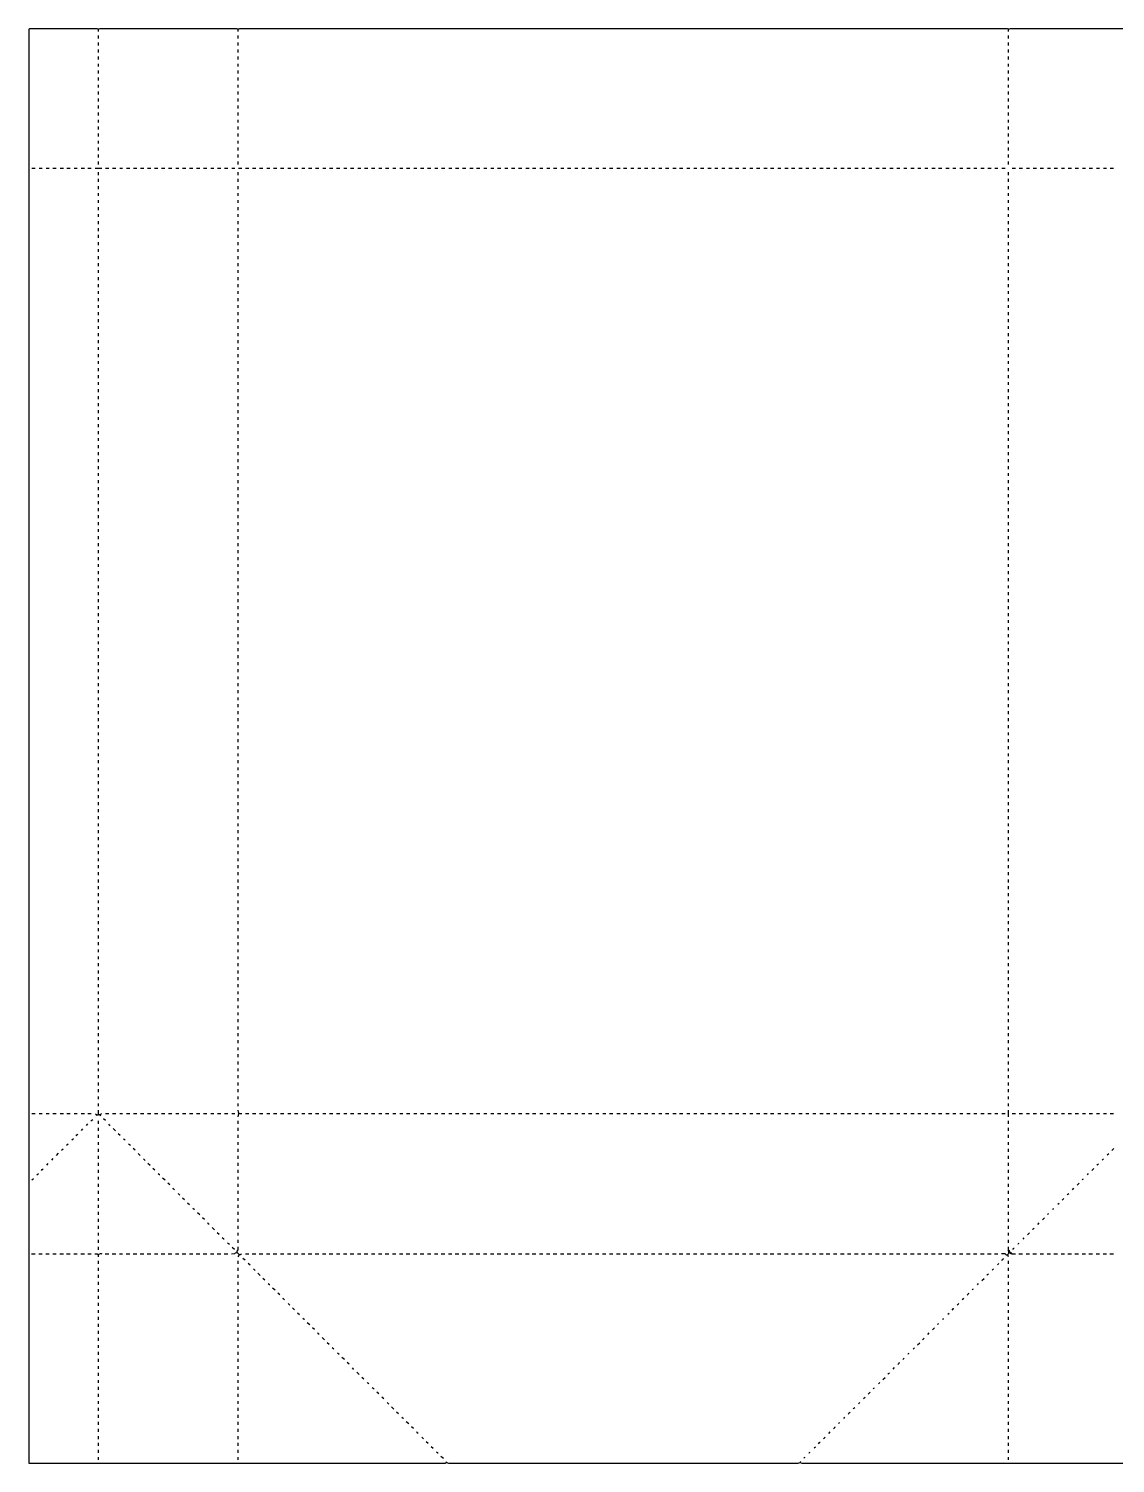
# Model space of a CAD drawing. Extents: x 2 to 7322, y 4 to 4844.
# Drawn here: x 2 to 3668, y 4 to 4844 of the extents above; entities that cross this region are included whole.
import ezdxf

# ---------------------------------------------------------------- set-up
doc = ezdxf.new("R2010")
doc.units = 0
doc.layers.get('0').update_dxf_attribs({"linetype": 'CONTINUOUS'})

msp = doc.modelspace()

# ---------------------------------------------------------------- linework, layer by layer
at = {"color": 7, "linetype": 'CONTINUOUS'}
for points in [[(3775, 4844), (3313, 4844), (3310, 4842), (3306, 4842), (3304.1, 4843.2), (3303, 4844), (714, 4844), (712.9, 4843.2, -0.345617), (704, 4844), (242, 4844), (239, 4842), (235, 4842), (233.1, 4843.2), (232, 4844), (5, 4844), (3, 4842), (2, 4841), (2, 952), (3, 951), (3, 946), (2, 945), (2, 7), (2.7, 5.9), (3, 4), (1407, 4), (1410.9, 6.2), (1412, 7)], [(212, 1159, -0.087559), (218, 1164)], [(230, 1177, 0.184026), (232, 1180)], [(162, 1109, -0.087559), (168, 1114)], [(327, 1094, -0.183481), (322, 1099)], [(3624, 1027, -0.175343), (3628, 1031)], [(45, 992, -0.087559), (51, 997)], [(3589, 992, -0.067434), (3596, 999)], [(3606, 1010, -0.083767), (3611, 1014)], [(494, 927, -0.183481), (489, 932)], [(3556, 960, -0.083767), (3561, 964)], [(3506, 910, -0.083767), (3511, 914)], [(3422, 825, -0.067434), (3429, 832)], [(3439, 843, -0.083767), (3444, 847)], [(3457, 860, -0.175343), (3461, 864)], [(611, 810, -0.183481), (606, 815)], [(3372, 775, -0.067434), (3379, 782)], [(3389, 793, -0.083767), (3394, 797)], [(709, 701, 0.126706), (712, 708), (705, 715), (705, 720), (708.5, 724), (709, 734)], [(3340, 743, -0.175343), (3344, 747)], [(225, 711), (233, 710.6, -0.129758), (236, 709), (239.1, 709.8, -0.178954), (249, 711)], [(712, 708), (714, 708, -0.126706), (721, 711)], [(3308, 701, 0.085094), (3305, 707), (3302, 706), (3301, 706), (3296, 711), (3284, 711)], [(3285, 688, -0.067434), (3292, 695)], [(3305, 707, -0.180574), (3309, 713, 0.212214), (3312, 715), (3312, 719)], [(3235, 639, -0.083767), (3240, 643)], [(3253, 656, -0.175343), (3257, 660)], [(3185, 589, -0.083767), (3190, 593)], [(865, 556, -0.183481), (860, 561)], [(3135, 539, -0.083767), (3140, 543)], [(3168, 571, -0.067434), (3175, 578)], [(3086, 489, -0.175343), (3090, 493)], [(982, 439, -0.183481), (977, 444)], [(3068, 472, -0.083767), (3073, 476)], [(3018, 422, -0.083767), (3023, 426)], [(2934, 337, -0.067434), (2941, 344)], [(2969, 372, -0.175343), (2973, 376)], [(2901, 305, -0.083767), (2906, 309)], [(1149, 272, -0.183481), (1144, 277)], [(2851, 255, -0.083767), (2856, 259)], [(2802, 205, -0.175343), (2806, 209)], [(2767, 170, -0.067434), (2774, 177)], [(2784, 188, -0.09902), (2789, 192)], [(1316, 105, -0.183481), (1311, 110)], [(2717, 120, -0.067434), (2724, 127)], [(2734, 138, -0.083767), (2739, 142)], [(2684, 88, -0.083767), (2689, 92)], [(1410, 10), (1412, 8), (1412, 7, -0.085094), (1418, 4), (2598, 4, -0.126706), (2605, 7, -0.212214), (2607, 10)], [(2617, 21, -0.09902), (2622, 25)], [(2635, 38, -0.175343), (2639, 42)]]:
    msp.add_lwpolyline(points, format="xyb", dxfattribs=at)
for points in [[(237, 4835), (237, 4842)], [(709, 4835), (709, 4842)], [(3308, 4835), (3308, 4842)], [(237, 4811), (237, 4821)], [(237, 4787), (237, 4797)], [(709, 4811), (709, 4821)], [(709, 4787), (709, 4797)], [(3308, 4811), (3308, 4821)], [(3308, 4787), (3308, 4797)], [(237, 4764), (237, 4774)], [(237, 4740), (237, 4750)], [(709, 4764), (709, 4774)], [(709, 4740), (709, 4750)], [(3308, 4764), (3308, 4774)], [(3308, 4740), (3308, 4750)], [(237, 4717), (237, 4726)], [(237, 4693), (237, 4703)], [(709, 4717), (709, 4726)], [(709, 4693), (709, 4703)], [(3308, 4717), (3308, 4726)], [(3308, 4693), (3308, 4703)], [(237, 4669), (237, 4679)], [(237, 4646), (237, 4655)], [(709, 4669), (709, 4679)], [(709, 4646), (709, 4655)], [(3308, 4669), (3308, 4679)], [(3308, 4646), (3308, 4655)], [(237, 4622), (237, 4632)], [(237, 4598), (237, 4608)], [(709, 4622), (709, 4632)], [(709, 4598), (709, 4608)], [(3308, 4622), (3308, 4632)], [(3308, 4598), (3308, 4608)], [(237, 4575), (237, 4585)], [(237, 4551), (237, 4561)], [(709, 4575), (709, 4585)], [(709, 4551), (709, 4561)], [(3308, 4575), (3308, 4585)], [(3308, 4551), (3308, 4561)], [(237, 4528), (237, 4537)], [(237, 4504), (237, 4514)], [(709, 4528), (709, 4537)], [(709, 4504), (709, 4514)], [(3308, 4528), (3308, 4537)], [(3308, 4504), (3308, 4514)], [(237, 4480), (237, 4490)], [(237, 4457), (237, 4466)], [(709, 4480), (709, 4490)], [(709, 4457), (709, 4466)], [(3308, 4480), (3308, 4490)], [(3308, 4457), (3308, 4466)], [(237, 4433), (237, 4443)], [(237, 4409), (237, 4419)], [(709, 4433), (709, 4443)], [(709, 4409), (709, 4419)], [(3308, 4433), (3308, 4443)], [(3308, 4409), (3308, 4419)], [(13, 4373), (24, 4373)], [(37, 4373), (48, 4373)], [(61, 4373), (71, 4373)], [(84, 4373), (95, 4373)], [(108, 4373), (119, 4373)], [(131, 4373), (142, 4373)], [(155, 4373), (166, 4373)], [(179, 4373), (190, 4373)], [(202, 4373), (213, 4373)], [(226, 4373), (249, 4373)], [(237, 4386), (237, 4396)], [(237, 4350), (237, 4360)], [(261, 4373), (272, 4373)], [(285, 4373), (296, 4373)], [(309, 4373), (319, 4373)], [(332, 4373), (343, 4373)], [(356, 4373), (367, 4373)], [(379, 4373), (390, 4373)], [(403, 4373), (414, 4373)], [(427, 4373), (438, 4373)], [(450, 4373), (461, 4373)], [(474, 4373), (485, 4373)], [(498, 4373), (508, 4373)], [(521, 4373), (532, 4373)], [(545, 4373), (556, 4373)], [(568, 4373), (579, 4373)], [(592, 4373), (603, 4373)], [(616, 4373), (627, 4373)], [(639, 4373), (650, 4373)], [(663, 4373), (674, 4373)], [(687, 4373), (697, 4373)], [(709, 4386), (709, 4396)], [(709, 4350), (709, 4360)], [(710, 4373), (721, 4373)], [(734, 4373), (745, 4373)], [(757, 4373), (768, 4373)], [(781, 4373), (792, 4373)], [(805, 4373), (816, 4373)], [(828, 4373), (839, 4373)], [(852, 4373), (863, 4373)], [(876, 4373), (886, 4373)], [(899, 4373), (910, 4373)], [(923, 4373), (934, 4373)], [(946, 4373), (957, 4373)], [(970, 4373), (981, 4373)], [(994, 4373), (1004, 4373)], [(1017, 4373), (1028, 4373)], [(1041, 4373), (1052, 4373)], [(1065, 4373), (1075, 4373)], [(1088, 4373), (1099, 4373)], [(1112, 4373), (1123, 4373)], [(1135, 4373), (1146, 4373)], [(1159, 4373), (1170, 4373)], [(1183, 4373), (1193, 4373)], [(1206, 4373), (1217, 4373)], [(1230, 4373), (1241, 4373)], [(1254, 4373), (1264, 4373)], [(1277, 4373), (1288, 4373)], [(1301, 4373), (1312, 4373)], [(1324, 4373), (1335, 4373)], [(1348, 4373), (1359, 4373)], [(1372, 4373), (1382, 4373)], [(1395, 4373), (1406, 4373)], [(1419, 4373), (1430, 4373)], [(1442, 4373), (1453, 4373)], [(1466, 4373), (1477, 4373)], [(1490, 4373), (1501, 4373)], [(1513, 4373), (1524, 4373)], [(1537, 4373), (1548, 4373)], [(1561, 4373), (1571, 4373)], [(1584, 4373), (1595, 4373)], [(1608, 4373), (1619, 4373)], [(1631, 4373), (1642, 4373)], [(1655, 4373), (1666, 4373)], [(1679, 4373), (1690, 4373)], [(1702, 4373), (1713, 4373)], [(1726, 4373), (1737, 4373)], [(1750, 4373), (1760, 4373)], [(1773, 4373), (1784, 4373)], [(1797, 4373), (1808, 4373)], [(1820, 4373), (1831, 4373)], [(1844, 4373), (1855, 4373)], [(1868, 4373), (1878, 4373)], [(1891, 4373), (1902, 4373)], [(1915, 4373), (1926, 4373)], [(1939, 4373), (1949, 4373)], [(1962, 4373), (1973, 4373)], [(1986, 4373), (1997, 4373)], [(2009, 4373), (2020, 4373)], [(2033, 4373), (2044, 4373)], [(2057, 4373), (2067, 4373)], [(2080, 4373), (2091, 4373)], [(2104, 4373), (2115, 4373)], [(2128, 4373), (2138, 4373)], [(2151, 4373), (2162, 4373)], [(2175, 4373), (2186, 4373)], [(2198, 4373), (2209, 4373)], [(2222, 4373), (2233, 4373)], [(2246, 4373), (2256, 4373)], [(2269, 4373), (2280, 4373)], [(2293, 4373), (2304, 4373)], [(2317, 4373), (2327, 4373)], [(2340, 4373), (2351, 4373)], [(2364, 4373), (2375, 4373)], [(2387, 4373), (2398, 4373)], [(2411, 4373), (2422, 4373)], [(2435, 4373), (2445, 4373)], [(2458, 4373), (2469, 4373)], [(2482, 4373), (2493, 4373)], [(2505, 4373), (2516, 4373)], [(2529, 4373), (2540, 4373)], [(2553, 4373), (2564, 4373)], [(2576, 4373), (2587, 4373)], [(2600, 4373), (2611, 4373)], [(2624, 4373), (2634, 4373)], [(2647, 4373), (2658, 4373)], [(2671, 4373), (2682, 4373)], [(2694, 4373), (2705, 4373)], [(2718, 4373), (2729, 4373)], [(2742, 4373), (2753, 4373)], [(2765, 4373), (2776, 4373)], [(2789, 4373), (2800, 4373)], [(2813, 4373), (2823, 4373)], [(2836, 4373), (2847, 4373)], [(2860, 4373), (2871, 4373)], [(2883, 4373), (2894, 4373)], [(2907, 4373), (2918, 4373)], [(2931, 4373), (2941, 4373)], [(2954, 4373), (2965, 4373)], [(2978, 4373), (2989, 4373)], [(3002, 4373), (3012, 4373)], [(3025, 4373), (3036, 4373)], [(3049, 4373), (3060, 4373)], [(3072, 4373), (3083, 4373)], [(3096, 4373), (3107, 4373)], [(3120, 4373), (3130, 4373)], [(3143, 4373), (3154, 4373)], [(3167, 4373), (3178, 4373)], [(3191, 4373), (3201, 4373)], [(3214, 4373), (3225, 4373)], [(3238, 4373), (3249, 4373)], [(3261, 4373), (3272, 4373)], [(3285, 4373), (3296, 4373)], [(3308, 4386), (3308, 4396)], [(3308, 4350), (3308, 4360)], [(3320, 4373), (3331, 4373)], [(3344, 4373), (3355, 4373)], [(3368, 4373), (3378, 4373)], [(3391, 4373), (3402, 4373)], [(3415, 4373), (3426, 4373)], [(3439, 4373), (3449, 4373)], [(3462, 4373), (3473, 4373)], [(3486, 4373), (3497, 4373)], [(3509, 4373), (3520, 4373)], [(3533, 4373), (3544, 4373)], [(3557, 4373), (3567, 4373)], [(3580, 4373), (3591, 4373)], [(3604, 4373), (3615, 4373)], [(3628, 4373), (3638, 4373)], [(3651, 4373), (3662, 4373)], [(237, 4327), (237, 4337)], [(237, 4303), (237, 4313)], [(709, 4327), (709, 4337)], [(709, 4303), (709, 4313)], [(3308, 4327), (3308, 4337)], [(3308, 4303), (3308, 4313)], [(237, 4280), (237, 4289)], [(237, 4256), (237, 4266)], [(709, 4280), (709, 4289)], [(709, 4256), (709, 4266)], [(3308, 4280), (3308, 4289)], [(3308, 4256), (3308, 4266)], [(237, 4232), (237, 4242)], [(237, 4209), (237, 4218)], [(709, 4232), (709, 4242)], [(709, 4209), (709, 4218)], [(3308, 4232), (3308, 4242)], [(3308, 4209), (3308, 4218)], [(237, 4185), (237, 4195)], [(237, 4161), (237, 4171)], [(709, 4185), (709, 4195)], [(709, 4161), (709, 4171)], [(3308, 4185), (3308, 4195)], [(3308, 4161), (3308, 4171)], [(237, 4138), (237, 4148)], [(237, 4114), (237, 4124)], [(709, 4138), (709, 4148)], [(709, 4114), (709, 4124)], [(3308, 4138), (3308, 4148)], [(3308, 4114), (3308, 4124)], [(237, 4091), (237, 4100)], [(237, 4067), (237, 4077)], [(709, 4091), (709, 4100)], [(709, 4067), (709, 4077)], [(3308, 4091), (3308, 4100)], [(3308, 4067), (3308, 4077)], [(237, 4043), (237, 4053)], [(237, 4020), (237, 4029)], [(709, 4043), (709, 4053)], [(709, 4020), (709, 4029)], [(3308, 4043), (3308, 4053)], [(3308, 4020), (3308, 4029)], [(237, 3996), (237, 4006)], [(237, 3972), (237, 3982)], [(709, 3996), (709, 4006)], [(709, 3972), (709, 3982)], [(3308, 3996), (3308, 4006)], [(3308, 3972), (3308, 3982)], [(237, 3949), (237, 3959)], [(237, 3925), (237, 3935)], [(709, 3949), (709, 3959)], [(709, 3925), (709, 3935)], [(3308, 3949), (3308, 3959)], [(3308, 3925), (3308, 3935)], [(237, 3902), (237, 3911)], [(237, 3878), (237, 3888)], [(709, 3902), (709, 3911)], [(709, 3878), (709, 3888)], [(3308, 3902), (3308, 3911)], [(3308, 3878), (3308, 3888)], [(237, 3854), (237, 3864)], [(237, 3831), (237, 3840)], [(709, 3854), (709, 3864)], [(709, 3831), (709, 3840)], [(3308, 3854), (3308, 3864)], [(3308, 3831), (3308, 3840)], [(237, 3807), (237, 3817)], [(237, 3783), (237, 3793)], [(709, 3807), (709, 3817)], [(709, 3783), (709, 3793)], [(3308, 3807), (3308, 3817)], [(3308, 3783), (3308, 3793)], [(237, 3760), (237, 3770)], [(237, 3736), (237, 3746)], [(709, 3760), (709, 3770)], [(709, 3736), (709, 3746)], [(3308, 3760), (3308, 3770)], [(3308, 3736), (3308, 3746)], [(237, 3713), (237, 3722)], [(237, 3689), (237, 3699)], [(709, 3713), (709, 3722)], [(709, 3689), (709, 3699)], [(3308, 3713), (3308, 3722)], [(3308, 3689), (3308, 3699)], [(237, 3665), (237, 3675)], [(237, 3642), (237, 3652)], [(709, 3665), (709, 3675)], [(709, 3642), (709, 3652)], [(3308, 3665), (3308, 3675)], [(3308, 3642), (3308, 3652)], [(237, 3618), (237, 3628)], [(237, 3594), (237, 3604)], [(709, 3618), (709, 3628)], [(709, 3594), (709, 3604)], [(3308, 3618), (3308, 3628)], [(3308, 3594), (3308, 3604)], [(237, 3571), (237, 3581)], [(237, 3547), (237, 3557)], [(709, 3571), (709, 3581)], [(709, 3547), (709, 3557)], [(3308, 3571), (3308, 3581)], [(3308, 3547), (3308, 3557)], [(237, 3524), (237, 3533)], [(237, 3500), (237, 3510)], [(237, 3476), (237, 3486)], [(709, 3524), (709, 3533)], [(709, 3500), (709, 3510)], [(709, 3476), (709, 3486)], [(3308, 3524), (3308, 3533)], [(3308, 3500), (3308, 3510)], [(3308, 3476), (3308, 3486)], [(237, 3453), (237, 3463)], [(237, 3429), (237, 3439)], [(709, 3453), (709, 3463)], [(709, 3429), (709, 3439)], [(3308, 3453), (3308, 3463)], [(3308, 3429), (3308, 3439)], [(237, 3405), (237, 3415)], [(237, 3382), (237, 3392)], [(709, 3405), (709, 3415)], [(709, 3382), (709, 3392)], [(3308, 3405), (3308, 3415)], [(3308, 3382), (3308, 3392)], [(237, 3358), (237, 3368)], [(237, 3335), (237, 3344)], [(709, 3358), (709, 3368)], [(709, 3335), (709, 3344)], [(3308, 3358), (3308, 3368)], [(3308, 3335), (3308, 3344)], [(237, 3311), (237, 3321)], [(237, 3287), (237, 3297)], [(709, 3311), (709, 3321)], [(709, 3287), (709, 3297)], [(3308, 3311), (3308, 3321)], [(3308, 3287), (3308, 3297)], [(237, 3264), (237, 3274)], [(237, 3240), (237, 3250)], [(709, 3264), (709, 3274)], [(709, 3240), (709, 3250)], [(3308, 3264), (3308, 3274)], [(3308, 3240), (3308, 3250)], [(237, 3216), (237, 3226)], [(237, 3193), (237, 3203)], [(709, 3216), (709, 3226)], [(709, 3193), (709, 3203)], [(3308, 3216), (3308, 3226)], [(3308, 3193), (3308, 3203)], [(237, 3169), (237, 3179)], [(237, 3146), (237, 3155)], [(709, 3169), (709, 3179)], [(709, 3146), (709, 3155)], [(3308, 3169), (3308, 3179)], [(3308, 3146), (3308, 3155)], [(237, 3122), (237, 3132)], [(237, 3098), (237, 3108)], [(709, 3122), (709, 3132)], [(709, 3098), (709, 3108)], [(3308, 3122), (3308, 3132)], [(3308, 3098), (3308, 3108)], [(237, 3075), (237, 3085)], [(237, 3051), (237, 3061)], [(709, 3075), (709, 3085)], [(709, 3051), (709, 3061)], [(3308, 3075), (3308, 3085)], [(3308, 3051), (3308, 3061)], [(237, 3028), (237, 3037)], [(237, 3004), (237, 3014)], [(709, 3028), (709, 3037)], [(709, 3004), (709, 3014)], [(3308, 3028), (3308, 3037)], [(3308, 3004), (3308, 3014)], [(237, 2980), (237, 2990)], [(237, 2957), (237, 2966)], [(709, 2980), (709, 2990)], [(709, 2957), (709, 2966)], [(3308, 2980), (3308, 2990)], [(3308, 2957), (3308, 2966)], [(237, 2933), (237, 2943)], [(237, 2909), (237, 2919)], [(709, 2933), (709, 2943)], [(709, 2909), (709, 2919)], [(3308, 2933), (3308, 2943)], [(3308, 2909), (3308, 2919)], [(237, 2886), (237, 2896)], [(237, 2862), (237, 2872)], [(709, 2886), (709, 2896)], [(709, 2862), (709, 2872)], [(3308, 2886), (3308, 2896)], [(3308, 2862), (3308, 2872)], [(237, 2839), (237, 2848)], [(237, 2815), (237, 2825)], [(709, 2839), (709, 2848)], [(709, 2815), (709, 2825)], [(3308, 2839), (3308, 2848)], [(3308, 2815), (3308, 2825)], [(237, 2791), (237, 2801)], [(237, 2768), (237, 2777)], [(709, 2791), (709, 2801)], [(709, 2768), (709, 2777)], [(3308, 2791), (3308, 2801)], [(3308, 2768), (3308, 2777)], [(237, 2744), (237, 2754)], [(237, 2720), (237, 2730)], [(709, 2744), (709, 2754)], [(709, 2720), (709, 2730)], [(3308, 2744), (3308, 2754)], [(3308, 2720), (3308, 2730)], [(237, 2697), (237, 2707)], [(237, 2673), (237, 2683)], [(709, 2697), (709, 2707)], [(709, 2673), (709, 2683)], [(3308, 2697), (3308, 2707)], [(3308, 2673), (3308, 2683)], [(237, 2650), (237, 2659)], [(237, 2626), (237, 2636)], [(709, 2650), (709, 2659)], [(709, 2626), (709, 2636)], [(3308, 2650), (3308, 2659)], [(3308, 2626), (3308, 2636)], [(237, 2602), (237, 2612)], [(237, 2579), (237, 2588)], [(709, 2602), (709, 2612)], [(709, 2579), (709, 2588)], [(3308, 2602), (3308, 2612)], [(3308, 2579), (3308, 2588)], [(237, 2555), (237, 2565)], [(237, 2531), (237, 2541)], [(237, 2508), (237, 2518)], [(709, 2555), (709, 2565)], [(709, 2531), (709, 2541)], [(709, 2508), (709, 2518)], [(3308, 2555), (3308, 2565)], [(3308, 2531), (3308, 2541)], [(3308, 2508), (3308, 2518)], [(237, 2484), (237, 2494)], [(237, 2461), (237, 2470)], [(709, 2484), (709, 2494)], [(709, 2461), (709, 2470)], [(3308, 2484), (3308, 2494)], [(3308, 2461), (3308, 2470)], [(237, 2437), (237, 2447)], [(237, 2413), (237, 2423)], [(709, 2437), (709, 2447)], [(709, 2413), (709, 2423)], [(3308, 2437), (3308, 2447)], [(3308, 2413), (3308, 2423)], [(237, 2390), (237, 2399)], [(237, 2366), (237, 2376)], [(709, 2390), (709, 2399)], [(709, 2366), (709, 2376)], [(3308, 2390), (3308, 2399)], [(3308, 2366), (3308, 2376)], [(237, 2342), (237, 2352)], [(237, 2319), (237, 2329)], [(709, 2342), (709, 2352)], [(709, 2319), (709, 2329)], [(3308, 2342), (3308, 2352)], [(3308, 2319), (3308, 2329)], [(237, 2295), (237, 2305)], [(237, 2272), (237, 2281)], [(709, 2295), (709, 2305)], [(709, 2272), (709, 2281)], [(3308, 2295), (3308, 2305)], [(3308, 2272), (3308, 2281)], [(237, 2248), (237, 2258)], [(237, 2224), (237, 2234)], [(709, 2248), (709, 2258)], [(709, 2224), (709, 2234)], [(3308, 2248), (3308, 2258)], [(3308, 2224), (3308, 2234)], [(237, 2201), (237, 2211)], [(237, 2177), (237, 2187)], [(709, 2201), (709, 2211)], [(709, 2177), (709, 2187)], [(3308, 2201), (3308, 2211)], [(3308, 2177), (3308, 2187)], [(237, 2153), (237, 2163)], [(237, 2130), (237, 2140)], [(709, 2153), (709, 2163)], [(709, 2130), (709, 2140)], [(3308, 2153), (3308, 2163)], [(3308, 2130), (3308, 2140)], [(237, 2106), (237, 2116)], [(237, 2083), (237, 2092)], [(709, 2106), (709, 2116)], [(709, 2083), (709, 2092)], [(3308, 2106), (3308, 2116)], [(3308, 2083), (3308, 2092)], [(237, 2059), (237, 2069)], [(237, 2035), (237, 2045)], [(709, 2059), (709, 2069)], [(709, 2035), (709, 2045)], [(3308, 2059), (3308, 2069)], [(3308, 2035), (3308, 2045)], [(237, 2012), (237, 2022)], [(237, 1988), (237, 1998)], [(709, 2012), (709, 2022)], [(709, 1988), (709, 1998)], [(3308, 2012), (3308, 2022)], [(3308, 1988), (3308, 1998)], [(237, 1964), (237, 1974)], [(237, 1941), (237, 1951)], [(709, 1964), (709, 1974)], [(709, 1941), (709, 1951)], [(3308, 1964), (3308, 1974)], [(3308, 1941), (3308, 1951)], [(237, 1917), (237, 1927)], [(237, 1894), (237, 1903)], [(709, 1917), (709, 1927)], [(709, 1894), (709, 1903)], [(3308, 1917), (3308, 1927)], [(3308, 1894), (3308, 1903)], [(237, 1870), (237, 1880)], [(237, 1846), (237, 1856)], [(709, 1870), (709, 1880)], [(709, 1846), (709, 1856)], [(3308, 1870), (3308, 1880)], [(3308, 1846), (3308, 1856)], [(237, 1823), (237, 1833)], [(237, 1799), (237, 1809)], [(709, 1823), (709, 1833)], [(709, 1799), (709, 1809)], [(3308, 1823), (3308, 1833)], [(3308, 1799), (3308, 1809)], [(237, 1775), (237, 1785)], [(237, 1752), (237, 1762)], [(709, 1775), (709, 1785)], [(709, 1752), (709, 1762)], [(3308, 1775), (3308, 1785)], [(3308, 1752), (3308, 1762)], [(237, 1728), (237, 1738)], [(237, 1705), (237, 1714)], [(709, 1728), (709, 1738)], [(709, 1705), (709, 1714)], [(3308, 1728), (3308, 1738)], [(3308, 1705), (3308, 1714)], [(237, 1681), (237, 1691)], [(237, 1657), (237, 1667)], [(709, 1681), (709, 1691)], [(709, 1657), (709, 1667)], [(3308, 1681), (3308, 1691)], [(3308, 1657), (3308, 1667)], [(237, 1634), (237, 1644)], [(237, 1610), (237, 1620)], [(709, 1634), (709, 1644)], [(709, 1610), (709, 1620)], [(3308, 1634), (3308, 1644)], [(3308, 1610), (3308, 1620)], [(237, 1587), (237, 1596)], [(237, 1563), (237, 1573)], [(237, 1539), (237, 1549)], [(709, 1587), (709, 1596)], [(709, 1563), (709, 1573)], [(709, 1539), (709, 1549)], [(3308, 1587), (3308, 1596)], [(3308, 1563), (3308, 1573)], [(3308, 1539), (3308, 1549)], [(237, 1516), (237, 1525)], [(237, 1492), (237, 1502)], [(709, 1516), (709, 1525)], [(709, 1492), (709, 1502)], [(3308, 1516), (3308, 1525)], [(3308, 1492), (3308, 1502)], [(237, 1468), (237, 1478)], [(237, 1445), (237, 1455)], [(709, 1468), (709, 1478)], [(709, 1445), (709, 1455)], [(3308, 1468), (3308, 1478)], [(3308, 1445), (3308, 1455)], [(237, 1421), (237, 1431)], [(237, 1398), (237, 1407)], [(709, 1421), (709, 1431)], [(709, 1398), (709, 1407)], [(3308, 1421), (3308, 1431)], [(3308, 1398), (3308, 1407)], [(237, 1374), (237, 1384)], [(237, 1350), (237, 1360)], [(709, 1374), (709, 1384)], [(709, 1350), (709, 1360)], [(3308, 1374), (3308, 1384)], [(3308, 1350), (3308, 1360)], [(237, 1327), (237, 1336)], [(237, 1303), (237, 1313)], [(709, 1327), (709, 1336)], [(709, 1303), (709, 1313)], [(3308, 1327), (3308, 1336)], [(3308, 1303), (3308, 1313)], [(237, 1279), (237, 1289)], [(237, 1256), (237, 1266)], [(709, 1279), (709, 1289)], [(709, 1256), (709, 1266)], [(3308, 1279), (3308, 1289)], [(3308, 1256), (3308, 1266)], [(237, 1232), (237, 1242)], [(237, 1209), (237, 1218)], [(709, 1232), (709, 1242)], [(709, 1209), (709, 1218)], [(3308, 1232), (3308, 1242)], [(3308, 1209), (3308, 1218)], [(13, 1184), (24, 1184)], [(37, 1184), (48, 1184)], [(61, 1184), (71, 1184)], [(84, 1184), (95, 1184)], [(108, 1184), (119, 1184)], [(131, 1184), (142, 1184)], [(155, 1184), (166, 1184)], [(179, 1184), (190, 1184)], [(202, 1184), (213, 1184)], [(227, 1183), (232, 1180), (236, 1180), (237, 1181), (240, 1181), (241, 1180), (249, 1184)], [(237, 1181), (237, 1195)], [(245, 1176), (241, 1180)], [(261, 1160), (254, 1166)], [(261, 1184), (272, 1184)], [(285, 1184), (296, 1184)], [(309, 1184), (319, 1184)], [(332, 1184), (343, 1184)], [(356, 1184), (367, 1184)], [(379, 1184), (390, 1184)], [(403, 1184), (414, 1184)], [(427, 1184), (438, 1184)], [(450, 1184), (461, 1184)], [(474, 1184), (485, 1184)], [(498, 1184), (508, 1184)], [(521, 1184), (532, 1184)], [(545, 1184), (556, 1184)], [(568, 1184), (579, 1184)], [(592, 1184), (603, 1184)], [(616, 1184), (627, 1184)], [(639, 1184), (650, 1184)], [(663, 1184), (674, 1184)], [(687, 1184), (697, 1184)], [(709, 1173), (711, 1184), (710.8, 1184.9), (709.4, 1188.1), (709, 1195)], [(711, 1184), (721, 1184)], [(734, 1184), (745, 1184)], [(757, 1184), (768, 1184)], [(781, 1184), (792, 1184)], [(805, 1184), (816, 1184)], [(828, 1184), (839, 1184)], [(852, 1184), (863, 1184)], [(876, 1184), (886, 1184)], [(899, 1184), (910, 1184)], [(923, 1184), (934, 1184)], [(946, 1184), (957, 1184)], [(970, 1184), (981, 1184)], [(994, 1184), (1004, 1184)], [(1017, 1184), (1028, 1184)], [(1041, 1184), (1052, 1184)], [(1065, 1184), (1075, 1184)], [(1088, 1184), (1099, 1184)], [(1112, 1184), (1123, 1184)], [(1135, 1184), (1146, 1184)], [(1159, 1184), (1170, 1184)], [(1183, 1184), (1193, 1184)], [(1206, 1184), (1217, 1184)], [(1230, 1184), (1241, 1184)], [(1254, 1184), (1264, 1184)], [(1277, 1184), (1288, 1184)], [(1301, 1184), (1312, 1184)], [(1324, 1184), (1335, 1184)], [(1348, 1184), (1359, 1184)], [(1372, 1184), (1382, 1184)], [(1395, 1184), (1406, 1184)], [(1419, 1184), (1430, 1184)], [(1442, 1184), (1453, 1184)], [(1466, 1184), (1477, 1184)], [(1490, 1184), (1501, 1184)], [(1513, 1184), (1524, 1184)], [(1537, 1184), (1548, 1184)], [(1561, 1184), (1571, 1184)], [(1584, 1184), (1595, 1184)], [(1608, 1184), (1619, 1184)], [(1631, 1184), (1642, 1184)], [(1655, 1184), (1666, 1184)], [(1679, 1184), (1690, 1184)], [(1702, 1184), (1713, 1184)], [(1726, 1184), (1737, 1184)], [(1750, 1184), (1760, 1184)], [(1773, 1184), (1784, 1184)], [(1797, 1184), (1808, 1184)], [(1820, 1184), (1831, 1184)], [(1844, 1184), (1855, 1184)], [(1868, 1184), (1878, 1184)], [(1891, 1184), (1902, 1184)], [(1915, 1184), (1926, 1184)], [(1939, 1184), (1949, 1184)], [(1962, 1184), (1973, 1184)], [(1986, 1184), (1997, 1184)], [(2009, 1184), (2020, 1184)], [(2033, 1184), (2044, 1184)], [(2057, 1184), (2067, 1184)], [(2080, 1184), (2091, 1184)], [(2104, 1184), (2115, 1184)], [(2128, 1184), (2138, 1184)], [(2151, 1184), (2162, 1184)], [(2175, 1184), (2186, 1184)], [(2198, 1184), (2209, 1184)], [(2222, 1184), (2233, 1184)], [(2246, 1184), (2256, 1184)], [(2269, 1184), (2280, 1184)], [(2293, 1184), (2304, 1184)], [(2317, 1184), (2327, 1184)], [(2340, 1184), (2351, 1184)], [(2364, 1184), (2375, 1184)], [(2387, 1184), (2398, 1184)], [(2411, 1184), (2422, 1184)], [(2435, 1184), (2445, 1184)], [(2458, 1184), (2469, 1184)], [(2482, 1184), (2493, 1184)], [(2505, 1184), (2516, 1184)], [(2529, 1184), (2540, 1184)], [(2553, 1184), (2564, 1184)], [(2576, 1184), (2587, 1184)], [(2600, 1184), (2611, 1184)], [(2624, 1184), (2634, 1184)], [(2647, 1184), (2658, 1184)], [(2671, 1184), (2682, 1184)], [(2694, 1184), (2705, 1184)], [(2718, 1184), (2729, 1184)], [(2742, 1184), (2753, 1184)], [(2765, 1184), (2776, 1184)], [(2789, 1184), (2800, 1184)], [(2813, 1184), (2823, 1184)], [(2836, 1184), (2847, 1184)], [(2860, 1184), (2871, 1184)], [(2883, 1184), (2894, 1184)], [(2907, 1184), (2918, 1184)], [(2931, 1184), (2941, 1184)], [(2954, 1184), (2965, 1184)], [(2978, 1184), (2989, 1184)], [(3002, 1184), (3012, 1184)], [(3025, 1184), (3036, 1184)], [(3049, 1184), (3060, 1184)], [(3072, 1184), (3083, 1184)], [(3096, 1184), (3107, 1184)], [(3120, 1184), (3130, 1184)], [(3143, 1184), (3154, 1184)], [(3167, 1184), (3178, 1184)], [(3191, 1184), (3201, 1184)], [(3214, 1184), (3225, 1184)], [(3238, 1184), (3249, 1184)], [(3261, 1184), (3272, 1184)], [(3285, 1184), (3296, 1184)], [(3308, 1173), (3308, 1195)], [(3320, 1184), (3331, 1184)], [(3344, 1184), (3355, 1184)], [(3368, 1184), (3378, 1184)], [(3391, 1184), (3402, 1184)], [(3415, 1184), (3426, 1184)], [(3439, 1184), (3449, 1184)], [(3462, 1184), (3473, 1184)], [(3486, 1184), (3497, 1184)], [(3509, 1184), (3520, 1184)], [(3533, 1184), (3544, 1184)], [(3557, 1184), (3567, 1184)], [(3580, 1184), (3591, 1184)], [(3604, 1184), (3615, 1184)], [(3628, 1184), (3638, 1184)], [(3651, 1184), (3662, 1184)], [(180, 1127), (185, 1132)], [(197, 1144), (202, 1149)], [(237, 1149), (237, 1159)], [(237, 1126), (237, 1136)], [(277, 1144), (276, 1144), (272, 1148)], [(295, 1126), (287, 1133)], [(311, 1110), (304, 1116)], [(709, 1149), (709, 1159)], [(709, 1126), (709, 1136)], [(3308, 1149), (3308, 1159)], [(3308, 1126), (3308, 1136)], [(113, 1060), (118, 1065)], [(130, 1077), (135, 1082)], [(148, 1095), (153, 1100)], [(237, 1102), (237, 1112)], [(237, 1079), (237, 1088)], [(237, 1055), (237, 1065)], [(345, 1076), (339, 1081)], [(361, 1060), (354, 1066)], [(709, 1102), (709, 1112)], [(709, 1079), (709, 1088)], [(709, 1055), (709, 1065)], [(3308, 1102), (3308, 1112)], [(3308, 1079), (3308, 1088)], [(3308, 1055), (3308, 1065)], [(3656, 1059), (3663, 1066)], [(80, 1027), (85, 1032)], [(96, 1043), (103, 1050)], [(237, 1031), (237, 1041)], [(237, 1008), (237, 1018)], [(378, 1043), (371, 1049)], [(395, 1026), (389, 1031)], [(709, 1031), (709, 1041)], [(709, 1008), (709, 1018)], [(3308, 1031), (3308, 1041)], [(3308, 1008), (3308, 1018)], [(3641, 1045), (3646, 1049)], [(30, 977), (35, 982)], [(63, 1010), (68, 1015)], [(237, 984), (237, 994)], [(237, 961), (237, 970)], [(412, 1009), (404, 1016)], [(428, 993), (421, 999)], [(444, 977), (443, 977), (439, 981)], [(709, 984), (709, 994)], [(709, 961), (709, 970)], [(3308, 984), (3308, 994)], [(3308, 961), (3308, 970)], [(3574, 977), (3578, 982)], [(13, 960), (18, 965)], [(237, 937), (237, 947)], [(237, 913), (237, 923)], [(462, 959), (454, 966)], [(478, 943), (471, 949)], [(709, 937), (709, 947)], [(709, 913), (709, 923)], [(3308, 937), (3308, 947)], [(3308, 913), (3308, 923)], [(3524, 927), (3528, 932)], [(3539, 942), (3546, 949)], [(237, 890), (237, 899)], [(237, 866), (237, 876)], [(512, 909), (506, 914)], [(528, 893), (521, 899)], [(545, 876), (538, 882)], [(709, 890), (709, 899)], [(709, 866), (709, 876)], [(3308, 890), (3308, 899)], [(3308, 866), (3308, 876)], [(3474, 878), (3479, 882)], [(3489, 892), (3493.1, 896.8), (3494, 897)], [(237, 842), (237, 852)], [(237, 819), (237, 829)], [(561, 860), (560, 860), (556, 864)], [(579, 842), (571, 849)], [(595, 826), (588, 832)], [(709, 842), (709, 852)], [(709, 819), (709, 829)], [(3308, 842), (3308, 852)], [(3308, 819), (3308, 829)], [(237, 795), (237, 805)], [(237, 772), (237, 781)], [(629, 792), (621, 799)], [(645, 776), (638, 782)], [(709, 795), (709, 805)], [(709, 772), (709, 781)], [(3308, 795), (3308, 805)], [(3308, 772), (3308, 781)], [(3407, 810), (3411, 815)], [(237, 748), (237, 758)], [(237, 724), (237, 734)], [(661, 760), (660, 760), (655, 765)], [(679, 742), (673, 747)], [(696, 725), (688, 732)], [(709, 748), (709, 758)], [(3308, 748), (3308, 758)], [(3308, 720), (3308, 723), (3308, 734)], [(3322, 725), (3326.1, 729.8), (3327, 730)], [(3357, 760), (3361, 765)], [(12, 711), (24, 711)], [(36, 711), (48, 711)], [(60, 711), (71, 711)], [(83, 711), (95, 711)], [(107, 711), (119, 711)], [(130, 711), (142, 711)], [(154, 711), (166, 711)], [(178, 711), (190, 711)], [(201, 711), (213, 711)], [(237, 701), (237, 709)], [(237, 677), (237, 687)], [(260, 711), (272, 711)], [(284, 711), (296, 711)], [(308, 711), (319, 711)], [(331, 711), (343, 711)], [(355, 711), (367, 711)], [(378, 711), (390, 711)], [(402, 711), (414, 711)], [(426, 711), (438, 711)], [(449, 711), (461, 711)], [(473, 711), (485, 711)], [(497, 711), (508, 711)], [(520, 711), (532, 711)], [(544, 711), (556, 711)], [(567, 711), (579, 711)], [(591, 711), (603, 711)], [(615, 711), (627, 711)], [(638, 711), (650, 711)], [(662, 711), (674, 711)], [(709, 677), (709, 687)], [(716, 705), (714, 707), (714, 708)], [(732, 689), (725, 695)], [(733, 711), (745, 711)], [(749, 672), (742, 678)], [(756, 711), (768, 711)], [(780, 711), (792, 711)], [(804, 711), (816, 711)], [(827, 711), (839, 711)], [(851, 711), (863, 711)], [(875, 711), (886, 711)], [(898, 711), (910, 711)], [(922, 711), (934, 711)], [(945, 711), (957, 711)], [(969, 711), (981, 711)], [(993, 711), (1004, 711)], [(1016, 711), (1028, 711)], [(1040, 711), (1052, 711)], [(1064, 711), (1075, 711)], [(1087, 711), (1099, 711)], [(1111, 711), (1123, 711)], [(1134, 711), (1146, 711)], [(1158, 711), (1170, 711)], [(1182, 711), (1193, 711)], [(1205, 711), (1217, 711)], [(1229, 711), (1241, 711)], [(1253, 711), (1264, 711)], [(1276, 711), (1288, 711)], [(1300, 711), (1312, 711)], [(1323, 711), (1335, 711)], [(1347, 711), (1359, 711)], [(1371, 711), (1382, 711)], [(1394, 711), (1406, 711)], [(1418, 711), (1430, 711)], [(1441, 711), (1453, 711)], [(1465, 711), (1477, 711)], [(1489, 711), (1501, 711)], [(1512, 711), (1524, 711)], [(1536, 711), (1548, 711)], [(1560, 711), (1571, 711)], [(1583, 711), (1595, 711)], [(1607, 711), (1619, 711)], [(1630, 711), (1642, 711)], [(1654, 711), (1666, 711)], [(1678, 711), (1690, 711)], [(1701, 711), (1713, 711)], [(1725, 711), (1737, 711)], [(1749, 711), (1760, 711)], [(1772, 711), (1784, 711)], [(1796, 711), (1808, 711)], [(1819, 711), (1831, 711)], [(1843, 711), (1855, 711)], [(1867, 711), (1878, 711)], [(1890, 711), (1902, 711)], [(1914, 711), (1926, 711)], [(1938, 711), (1949, 711)], [(1961, 711), (1973, 711)], [(1985, 711), (1997, 711)], [(2008, 711), (2020, 711)], [(2032, 711), (2044, 711)], [(2056, 711), (2067, 711)], [(2079, 711), (2091, 711)], [(2103, 711), (2115, 711)], [(2127, 711), (2138, 711)], [(2150, 711), (2162, 711)], [(2174, 711), (2186, 711)], [(2197, 711), (2209, 711)], [(2221, 711), (2233, 711)], [(2245, 711), (2256, 711)], [(2268, 711), (2280, 711)], [(2292, 711), (2304, 711)], [(2316, 711), (2327, 711)], [(2339, 711), (2351, 711)], [(2363, 711), (2375, 711)], [(2386, 711), (2398, 711)], [(2410, 711), (2422, 711)], [(2434, 711), (2445, 711)], [(2457, 711), (2469, 711)], [(2481, 711), (2493, 711)], [(2504, 711), (2516, 711)], [(2528, 711), (2540, 711)], [(2552, 711), (2564, 711)], [(2575, 711), (2587, 711)], [(2599, 711), (2611, 711)], [(2623, 711), (2634, 711)], [(2646, 711), (2658, 711)], [(2670, 711), (2682, 711)], [(2693, 711), (2705, 711)], [(2717, 711), (2729, 711)], [(2741, 711), (2753, 711)], [(2764, 711), (2776, 711)], [(2788, 711), (2800, 711)], [(2812, 711), (2823, 711)], [(2835, 711), (2847, 711)], [(2859, 711), (2871, 711)], [(2882, 711), (2894, 711)], [(2906, 711), (2918, 711)], [(2930, 711), (2941, 711)], [(2953, 711), (2965, 711)], [(2977, 711), (2989, 711)], [(3001, 711), (3012, 711)], [(3024, 711), (3036, 711)], [(3048, 711), (3060, 711)], [(3071, 711), (3083, 711)], [(3095, 711), (3107, 711)], [(3119, 711), (3130, 711)], [(3142, 711), (3154, 711)], [(3166, 711), (3178, 711)], [(3190, 711), (3201, 711)], [(3213, 711), (3225, 711)], [(3237, 711), (3249, 711)], [(3260, 711), (3272, 711)], [(3270, 674), (3275, 678)], [(3311, 721), (3309, 723), (3308, 723)], [(3308, 677), (3308, 687)], [(3309, 713), (3309, 718)], [(3314, 714), (3312, 715)], [(3343, 711), (3355, 711)], [(3367, 711), (3378, 711)], [(3390, 711), (3402, 711)], [(3414, 711), (3426, 711)], [(3438, 711), (3449, 711)], [(3461, 711), (3473, 711)], [(3485, 711), (3497, 711)], [(3508, 711), (3520, 711)], [(3532, 711), (3544, 711)], [(3556, 711), (3567, 711)], [(3579, 711), (3591, 711)], [(3603, 711), (3615, 711)], [(3627, 711), (3638, 711)], [(3650, 711), (3662, 711)], [(237, 653), (237, 663)], [(237, 630), (237, 640)], [(709, 653), (709, 663)], [(709, 630), (709, 640)], [(766, 655), (760, 660)], [(783, 638), (775, 645)], [(3308, 653), (3308, 663)], [(3308, 630), (3308, 640)], [(237, 606), (237, 616)], [(237, 583), (237, 592)], [(709, 606), (709, 616)], [(709, 583), (709, 592)], [(799, 622), (792, 628)], [(815, 606), (814, 606), (810, 610)], [(833, 588), (825, 595)], [(3203, 606), (3207, 611)], [(3218, 621), (3225, 628)], [(3308, 606), (3308, 616)], [(3308, 583), (3308, 592)], [(237, 559), (237, 569)], [(237, 535), (237, 545)], [(709, 559), (709, 569)], [(709, 535), (709, 545)], [(849, 572), (842, 578)], [(883, 538), (877, 543)], [(3153, 556), (3157, 561)], [(3308, 559), (3308, 569)], [(3308, 535), (3308, 545)], [(237, 512), (237, 521)], [(237, 488), (237, 498)], [(709, 512), (709, 521)], [(709, 488), (709, 498)], [(899, 522), (892, 528)], [(916, 505), (909, 511)], [(932, 489), (931, 489), (927, 493)], [(3103, 507), (3108, 511)], [(3118, 521), (3122.1, 525.8), (3123, 526)], [(3308, 512), (3308, 521)], [(3308, 488), (3308, 498)], [(237, 464), (237, 474)], [(237, 441), (237, 451)], [(709, 464), (709, 474)], [(709, 441), (709, 451)], [(950, 471), (942, 478)], [(966, 455), (959, 461)], [(3036, 439), (3040, 444)], [(3051, 454), (3058, 461)], [(3308, 464), (3308, 474)], [(3308, 441), (3308, 451)], [(237, 417), (237, 427)], [(237, 394), (237, 403)], [(709, 417), (709, 427)], [(709, 394), (709, 403)], [(1000, 421), (992, 428)], [(1016, 405), (1009, 411)], [(1032, 389), (1031, 389), (1026, 394)], [(2986, 389), (2990, 394)], [(3001, 404), (3008, 411)], [(3308, 417), (3308, 427)], [(3308, 394), (3308, 403)], [(237, 370), (237, 380)], [(237, 346), (237, 356)], [(709, 370), (709, 380)], [(709, 346), (709, 356)], [(1050, 371), (1044, 376)], [(1067, 354), (1059, 361)], [(1083, 338), (1076, 344)], [(2951, 354), (2955.1, 358.8), (2956, 359)], [(3308, 370), (3308, 380)], [(3308, 346), (3308, 356)], [(237, 323), (237, 332)], [(237, 299), (237, 309)], [(709, 323), (709, 332)], [(709, 299), (709, 309)], [(1099, 322), (1098, 322), (1094, 326)], [(1117, 304), (1109, 311)], [(1133, 288), (1126, 294)], [(2884, 287), (2891, 294)], [(2919, 322), (2923, 327)], [(3308, 323), (3308, 332)], [(3308, 299), (3308, 309)], [(237, 275), (237, 285)], [(237, 252), (237, 262)], [(709, 275), (709, 285)], [(709, 252), (709, 262)], [(1167, 254), (1161, 259)], [(1183, 238), (1176, 244)], [(2834, 237), (2841, 244)], [(2869, 272), (2873, 277)], [(3308, 275), (3308, 285)], [(3308, 252), (3308, 262)], [(237, 228), (237, 238)], [(237, 205), (237, 214)], [(709, 228), (709, 238)], [(709, 205), (709, 214)], [(1200, 221), (1193, 227)], [(1217, 204), (1211, 209)], [(1234, 187), (1226, 194)], [(2819, 223), (2824, 227)], [(3308, 228), (3308, 238)], [(3308, 205), (3308, 214)], [(237, 181), (237, 191)], [(237, 157), (237, 167)], [(709, 181), (709, 191)], [(709, 157), (709, 167)], [(1250, 171), (1243, 177)], [(1266, 155), (1265, 155), (1261, 159)], [(2752, 155), (2756, 160)], [(3308, 181), (3308, 191)], [(3308, 157), (3308, 167)], [(237, 134), (237, 144)], [(237, 110), (237, 120)], [(709, 134), (709, 144)], [(709, 110), (709, 120)], [(1284, 137), (1276, 144)], [(1300, 121), (1293, 127)], [(2702, 105), (2706, 110)], [(3308, 134), (3308, 144)], [(3308, 110), (3308, 120)], [(237, 86), (237, 96)], [(237, 63), (237, 73)], [(237, 39), (237, 49)], [(709, 86), (709, 96)], [(709, 63), (709, 73)], [(709, 39), (709, 49)], [(1334, 87), (1328, 92)], [(1350, 71), (1343, 77)], [(1367, 54), (1360, 60)], [(2652, 56), (2657, 60)], [(2667, 70), (2671.1, 74.8), (2672, 75)], [(3308, 86), (3308, 96)], [(3308, 63), (3308, 73)], [(3308, 39), (3308, 49)], [(237, 16), (237, 25)], [(709, 16), (709, 25)], [(1383, 38), (1382, 38), (1378, 42)], [(1401, 20), (1393, 27)], [(2605, 7), (2610, 4), (4950, 4), (4955, 7)], [(3308, 16), (3308, 25)]]:
    msp.add_lwpolyline(points, dxfattribs=at)
at = {"color": 99, "linetype": 'CONTINUOUS'}
msp.add_lwpolyline([(686, 711), (697, 711.5, 0.10832), (700, 714), (705, 715)], format="xyb", dxfattribs=at)
at = {"color": 254, "linetype": 'CONTINUOUS'}
msp.add_lwpolyline([(3309, 718), (3308, 720)], dxfattribs=at)
at = {"color": 253, "linetype": 'CONTINUOUS'}
msp.add_lwpolyline([(3312, 719), (3311, 721)], dxfattribs=at)
at = {"color": 250, "linetype": 'CONTINUOUS'}
msp.add_lwpolyline([(3319, 711), (3317, 711), (3314, 714), (3315, 715), (3316, 715), (3319, 712), (3319, 711), (3331, 711)], dxfattribs=at)

doc.saveas('drawing.dxf')
